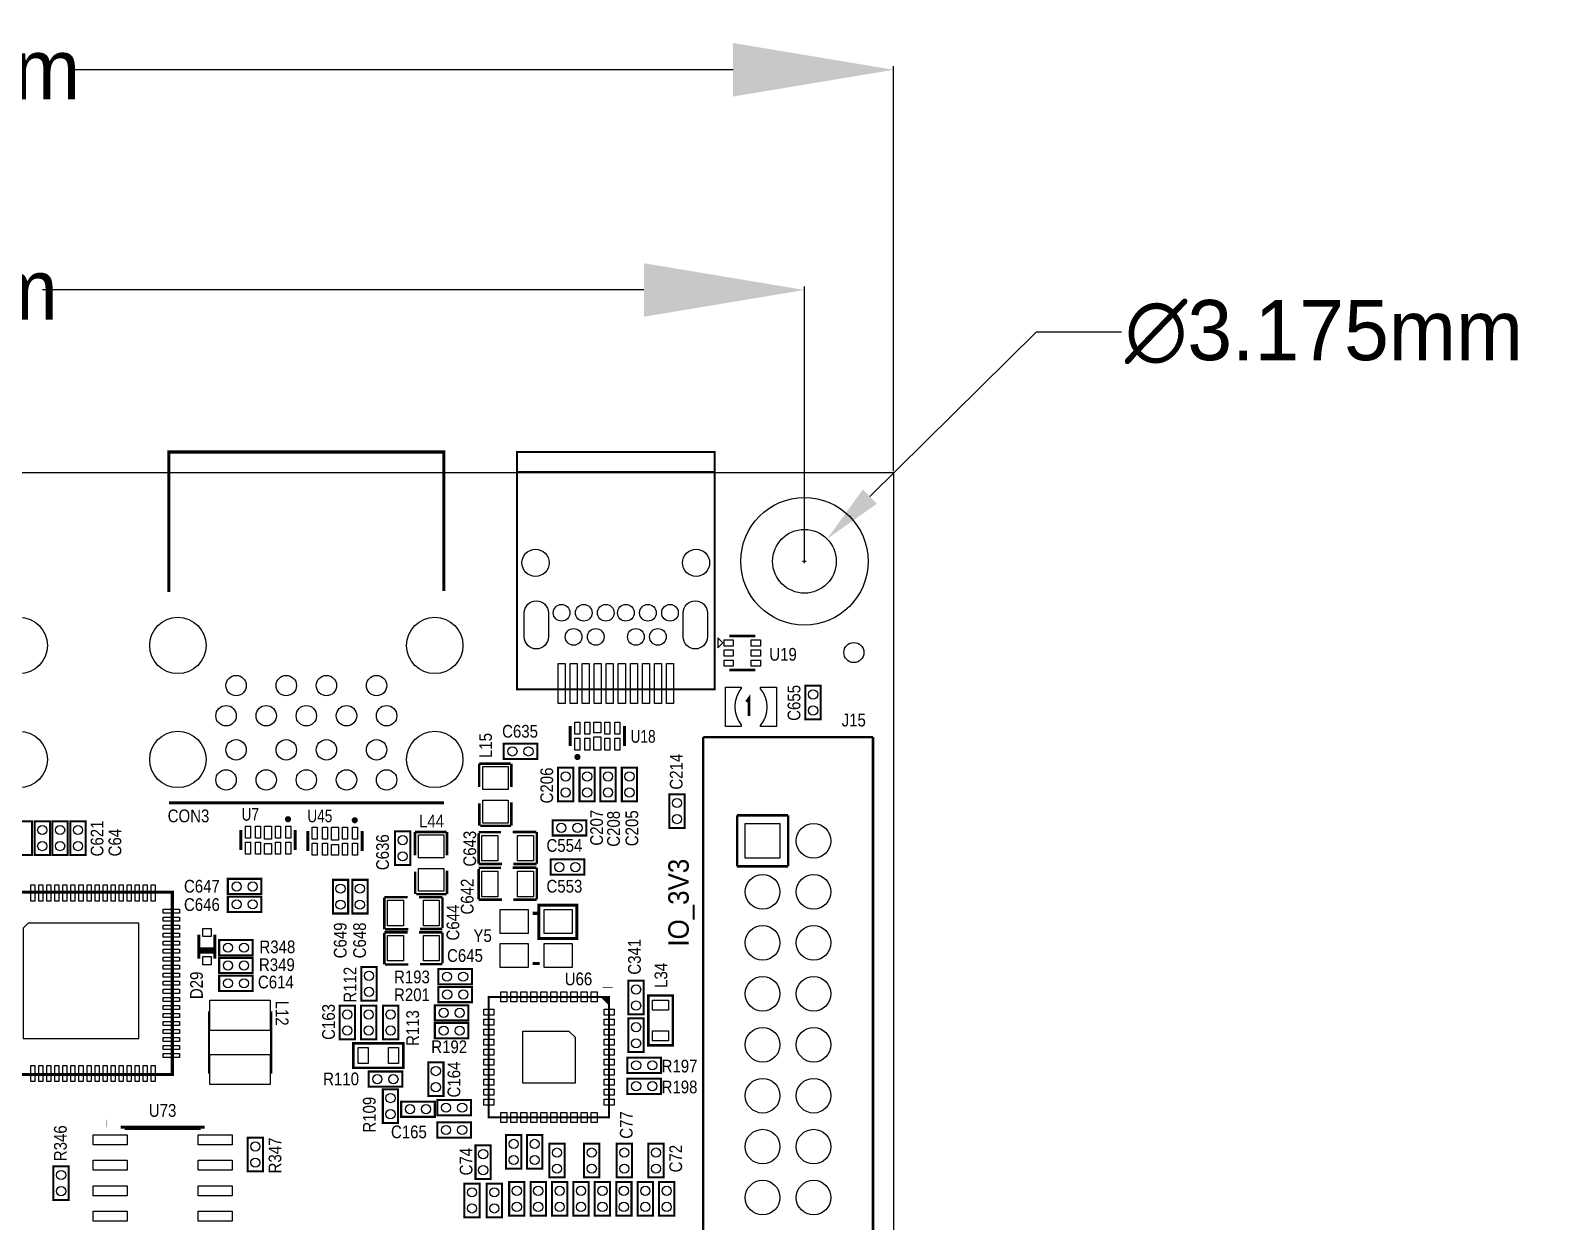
# Model space of a CAD drawing. Extents: x -19 to 132, y -1 to 107.
# Drawn here: x 57 to 132.4, y 47.7 to 107 of the extents above; entities that cross this region are included whole.
import ezdxf
from ezdxf.enums import TextEntityAlignment as Align

# ---------------------------------------------------------------- set-up
doc = ezdxf.new("R2010")
doc.units = 0
doc.header["$MEASUREMENT"] = 0
doc.layers.get('0').update_dxf_attribs({"linetype": 'CONTINUOUS'})
doc.layers.get('Defpoints').update_dxf_attribs({"linetype": 'CONTINUOUS'})
for name, color, linetype in [('BG_OUTLINE', 130, 'CONTINUOUS'), ('BG_SILKSCREEN_TOP', 130, 'CONTINUOUS'), ('PG_SILKSCREEN_TOP', 4, 'CONTINUOUS'), ('PIN_TOP', 134, 'CONTINUOUS'), ('RD_SILKSCREEN_TOP', 130, 'CONTINUOUS')]:
    doc.layers.add(name, color=color, linetype=linetype)
doc.dimstyles.get("Standard").update_dxf_attribs({"dimtxt": 0.18, "dimasz": 0.18, "dimexe": 0.18, "dimexo": 0.0625, "dimgap": 0.09, "dimtad": 0, "dimtih": 1, "dimtoh": 1, "dimdec": 4, "dimzin": 0, "dimdsep": 46, "dimtxsty": 'STANDARD', "dimcen": 0.09, "dimadec": 0, "dimazin": 0, "dimtfac": 1, "dimtdec": 4, "dimtofl": 0, "dimtmove": 0, "dimatfit": 3, "dimfxl": 1, "dimtolj": 1, "dimtzin": 0, "dimarcsym": 0})

# ---------------------------------------------------------------- blocks, each defined once
blk = doc.blocks.new('*D8')
at = {"color": 0, "linetype": 'Continuous', "lineweight": -2, "transparency": 16777216}
for p, q in [((4.445, 80.631), (4.445, 94.272)), ((95.555, 80.631), (95.555, 94.272))]:
    blk.add_line(p, q, dxfattribs=at)
at = {"color": 0, "linetype": 'Continuous', "lineweight": -3, "transparency": 16777216}
for p, q in [((12.445, 94.092), (42.41, 94.092)), ((87.555, 94.092), (57.59, 94.092))]:
    blk.add_line(p, q, dxfattribs=at)
at = {"color": 0, "linetype": 'Continuous', "transparency": 16777216}
for points in [[(12.445, 95.426), (12.445, 92.759), (4.445, 94.092)], [(87.555, 95.426), (87.555, 92.759), (95.555, 94.092)]]:
    blk.add_solid(points, dxfattribs=at)
at = {"layer": 'Defpoints', "color": 0, "linetype": 'Continuous', "transparency": 16777216}
for p in [(95.555, 94.092), (4.445, 80.569), (95.555, 80.569)]:
    blk.add_point(p, dxfattribs=at)
at = {"color": 0, "linetype": 'Continuous', "transparency": 16777216, "insert": (50, 94.092), "char_height": 3, "attachment_point": 5}
blk.add_mtext('\\A1;91.11mm', dxfattribs=at)
blk = doc.blocks.new('*D11')
at = {"color": 0, "linetype": 'Continuous', "lineweight": -2, "transparency": 16777216}
for p, q in [((0, 85.063), (0, 105.246)), ((8, 105.066), (40.91, 105.066)), ((92, 105.066), (59.09, 105.066)), ((100, 85.063), (100, 105.246))]:
    blk.add_line(p, q, dxfattribs=at)
at = {"color": 0, "linetype": 'Continuous', "transparency": 16777216}
for points in [[(8, 106.4), (8, 103.733), (0, 105.066)], [(92, 106.4), (92, 103.733), (100, 105.066)]]:
    blk.add_solid(points, dxfattribs=at)
at = {"layer": 'Defpoints', "color": 0, "linetype": 'Continuous', "transparency": 16777216}
for p in [(100, 105.066), (0, 85), (100, 85)]:
    blk.add_point(p, dxfattribs=at)
at = {"color": 0, "linetype": 'Continuous', "transparency": 16777216, "insert": (50, 105.066), "char_height": 3, "attachment_point": 5}
blk.add_mtext('\\A1;100.00mm', dxfattribs=at)
blk = doc.blocks.new('*D13')
at = {"color": 0, "linetype": 'Continuous', "lineweight": -2, "transparency": 16777216}
for p, q in [((107.099, 91.994), (98.815, 83.796)), ((111.349, 91.994), (107.099, 91.994)), ((95.465, 80.569), (95.645, 80.569)), ((95.555, 80.479), (95.555, 80.659))]:
    blk.add_line(p, q, dxfattribs=at)
at = {"color": 0, "linetype": 'Continuous', "transparency": 16777216}
blk.add_solid([(98.464, 84.151), (99.167, 83.44), (96.683, 81.685)], dxfattribs=at)
at = {"layer": 'Defpoints', "color": 0, "linetype": 'Continuous', "transparency": 16777216}
for p in [(96.683, 81.685), (94.426, 79.452)]:
    blk.add_point(p, dxfattribs=at)
at = {"color": 0, "linetype": 'Continuous', "transparency": 16777216, "insert": (121.439, 91.994), "char_height": 3, "attachment_point": 5}
blk.add_mtext('\\A1;∅3.175mm', dxfattribs=at)

msp = doc.modelspace()

# ---------------------------------------------------------------- linework, layer by layer
at = {"linetype": 'Continuous'}
msp.add_circle((95.5548, 80.5688), 1.5875, dxfattribs=at)
at = {"layer": 'BG_OUTLINE'}
msp.add_lwpolyline([(0, 0), (0, 85.000008), (99.9998, 85.000008), (99.9998, 0)], close=True, dxfattribs=at)
at = {"layer": 'BG_SILKSCREEN_TOP'}
for points in [[(92.406724, 72.414638), (92.406724, 72.337168), (91.619324, 72.337168), (91.619324, 74.292968), (92.406724, 74.292968), (92.406724, 74.240898, 0.356579)], [(93.371924, 74.215498), (93.371924, 74.292968), (94.159324, 74.292968), (94.159324, 72.337168), (93.371924, 72.337168), (93.371924, 72.389238, 0.356579)]]:
    msp.add_lwpolyline(points, format="xyb", close=True, dxfattribs=at)
at = {"layer": 'BG_SILKSCREEN_TOP', "const_width": 0.127}
msp.add_lwpolyline([(92.787724, 72.85355), (92.787724, 73.74255), (92.660724, 73.56475)], dxfattribs=at)
at = {"layer": 'PG_SILKSCREEN_TOP'}
msp.add_lwpolyline([(77.589101, 79.083103, 0.150012, 0.150012, 0), (77.589101, 86.0171, 0.1524, 0.1524, 0), (63.888899, 86.0171, 0.150012, 0.150012, 0), (63.888899, 79.032303, 0.150012, 0.150012, 0)], format="xyseb", dxfattribs=at)
for points, const_width in [([(91.081809, 74.192613), (81.231791, 74.192613), (81.231791, 86.012604), (91.081809, 86.012604)], 0.1), ([(95.6056, 72.6948), (95.6056, 74.3712), (96.3676, 74.3712), (96.3676, 72.6948)], 0.1016), ([(80.5688, 71.4756), (82.2452, 71.4756), (82.2452, 70.7136), (80.5688, 70.7136)], 0.1016), ([(83.281596, 68.607991), (83.281596, 70.284391), (84.043596, 70.284391), (84.043596, 68.607991)], 0.1016), ([(84.348396, 68.607991), (84.348396, 70.284391), (85.110396, 70.284391), (85.110396, 68.607991)], 0.1016), ([(85.389796, 68.607991), (85.389796, 70.284391), (86.151796, 70.284391), (86.151796, 68.607991)], 0.1016), ([(86.456596, 68.607991), (86.456596, 70.284391), (87.218596, 70.284391), (87.218596, 68.607991)], 0.1016), ([(89.5858, 68.961), (89.5858, 67.2846), (88.8238, 67.2846), (88.8238, 68.961)], 0.1016), ([(57.0738, 67.6148), (57.0738, 65.9384), (56.3118, 65.9384), (56.3118, 67.6148)], 0.1016), ([(57.9628, 67.6148), (57.9628, 65.9384), (57.2008, 65.9384), (57.2008, 67.6148)], 0.1016), ([(58.8518, 67.6148), (58.8518, 65.9384), (58.0898, 65.9384), (58.0898, 67.6148)], 0.1016), ([(59.7408, 67.6148), (59.7408, 65.9384), (58.9788, 65.9384), (58.9788, 67.6148)], 0.1016), ([(75.9206, 67.1068), (75.9206, 65.4304), (75.1586, 65.4304), (75.1586, 67.1068)], 0.1016), ([(84.6836, 66.9036), (83.0072, 66.9036), (83.0072, 67.6656), (84.6836, 67.6656)], 0.1016), ([(84.582, 64.9478), (82.9056, 64.9478), (82.9056, 65.7098), (84.582, 65.7098)], 0.1016), ([(54.962196, 54.987596), (64.062204, 54.987596), (64.062204, 64.087604), (54.962196, 64.087604)], 0.150012), ([(66.8274, 64.7446), (68.5038, 64.7446), (68.5038, 63.9826), (66.8274, 63.9826)], 0.1016), ([(72.0598, 63.0174), (72.0598, 64.6938), (72.8218, 64.6938), (72.8218, 63.0174)], 0.1016), ([(73.025, 63.0174), (73.025, 64.6938), (73.787, 64.6938), (73.787, 63.0174)], 0.1016), ([(66.8274, 63.8556), (68.5038, 63.8556), (68.5038, 63.0936), (66.8274, 63.0936)], 0.1016), ([(84.094396, 61.775391), (82.316396, 61.775391), (82.316396, 63.426391), (84.221396, 63.426391), (84.221396, 61.775391)], 0.1524), ([(66.3956, 61.6966), (68.072, 61.6966), (68.072, 60.9346), (66.3956, 60.9346)], 0.1016), ([(68.072, 60.0456), (66.3956, 60.0456), (66.3956, 60.8076), (68.072, 60.8076)], 0.1016), ([(73.4822, 58.674), (73.4822, 60.3504), (74.2442, 60.3504), (74.2442, 58.674)], 0.1016), ([(66.3956, 59.9186), (68.072, 59.9186), (68.072, 59.1566), (66.3956, 59.1566)], 0.1016), ([(78.988996, 59.489391), (77.312596, 59.489391), (77.312596, 60.251391), (78.988996, 60.251391)], 0.1016), ([(87.548796, 59.667191), (87.548796, 57.990791), (86.786796, 57.990791), (86.786796, 59.667191)], 0.1016), ([(77.3176, 59.3598), (78.994, 59.3598), (78.994, 58.5978), (77.3176, 58.5978)], 0.1016), ([(79.824402, 58.857185), (79.824402, 52.857197), (85.82439, 52.857197), (85.82439, 58.857185)], 0.1), ([(87.777396, 58.930591), (87.777396, 56.441391), (88.996596, 56.441391), (88.996596, 58.930591)], 0.127), ([(73.157004, 58.422591), (73.157004, 56.746191), (72.395004, 56.746191), (72.395004, 58.422591)], 0.1016), ([(74.223804, 58.422591), (74.223804, 56.746191), (73.461804, 56.746191), (73.461804, 58.422591)], 0.1016), ([(74.554004, 56.746191), (74.554004, 58.422591), (75.316004, 58.422591), (75.316004, 56.746191)], 0.1016), ([(78.8162, 57.6834), (77.1398, 57.6834), (77.1398, 58.4454), (78.8162, 58.4454)], 0.1016), ([(78.8162, 56.7944), (77.1398, 56.7944), (77.1398, 57.5564), (78.8162, 57.5564)], 0.1016), ([(86.786796, 56.111191), (86.786796, 57.787591), (87.548796, 57.787591), (87.548796, 56.111191)], 0.1016), ([(73.080804, 55.323791), (75.570004, 55.323791), (75.570004, 56.542991), (73.080804, 56.542991)], 0.127), ([(88.412396, 55.069791), (86.735996, 55.069791), (86.735996, 55.831791), (88.412396, 55.831791)], 0.1016), ([(75.5142, 54.3814), (73.8378, 54.3814), (73.8378, 55.1434), (75.5142, 55.1434)], 0.1016), ([(77.5716, 55.6006), (77.5716, 53.9242), (76.8096, 53.9242), (76.8096, 55.6006)], 0.1016), ([(75.311, 54.2544), (75.311, 52.578), (74.549, 52.578), (74.549, 54.2544)], 0.1016), ([(88.412396, 54.028391), (86.735996, 54.028391), (86.735996, 54.790391), (88.412396, 54.790391)], 0.1016), ([(75.4634, 53.6448), (77.1398, 53.6448), (77.1398, 52.8828), (75.4634, 52.8828)], 0.1016), ([(78.938196, 52.961591), (77.261796, 52.961591), (77.261796, 53.723591), (78.938196, 53.723591)], 0.1016), ([(77.261796, 52.605991), (78.938196, 52.605991), (78.938196, 51.843991), (77.261796, 51.843991)], 0.1016), ([(67.818, 50.165), (67.818, 51.8414), (68.58, 51.8414), (68.58, 50.165)], 0.1016), ([(79.166796, 49.786591), (79.166796, 51.462991), (79.928796, 51.462991), (79.928796, 49.786591)], 0.1016), ([(80.690796, 50.294591), (80.690796, 51.970991), (81.452796, 51.970991), (81.452796, 50.294591)], 0.1016), ([(81.732196, 50.294591), (81.732196, 51.970991), (82.494196, 51.970991), (82.494196, 50.294591)], 0.1016), ([(82.849796, 49.862791), (82.849796, 51.539191), (83.611796, 51.539191), (83.611796, 49.862791)], 0.1016), ([(84.576996, 49.862791), (84.576996, 51.539191), (85.338996, 51.539191), (85.338996, 49.862791)], 0.1016), ([(86.202596, 49.862791), (86.202596, 51.539191), (86.964596, 51.539191), (86.964596, 49.862791)], 0.1016), ([(87.777396, 49.862791), (87.777396, 51.539191), (88.539396, 51.539191), (88.539396, 49.862791)], 0.1016), ([(58.9026, 50.419), (58.9026, 48.7426), (58.1406, 48.7426), (58.1406, 50.419)], 0.1016), ([(79.369996, 49.557991), (79.369996, 47.881591), (78.607996, 47.881591), (78.607996, 49.557991)], 0.1016), ([(80.487596, 49.557991), (80.487596, 47.881591), (79.725596, 47.881591), (79.725596, 49.557991)], 0.1016), ([(81.605196, 49.634191), (81.605196, 47.957791), (80.843196, 47.957791), (80.843196, 49.634191)], 0.1016), ([(82.671996, 49.634191), (82.671996, 47.957791), (81.909996, 47.957791), (81.909996, 49.634191)], 0.1016), ([(83.738796, 49.634191), (83.738796, 47.957791), (82.976796, 47.957791), (82.976796, 49.634191)], 0.1016), ([(84.805596, 49.634191), (84.805596, 47.957791), (84.043596, 47.957791), (84.043596, 49.634191)], 0.1016), ([(85.872396, 49.634191), (85.872396, 47.957791), (85.110396, 47.957791), (85.110396, 49.634191)], 0.1016), ([(86.939196, 49.634191), (86.939196, 47.957791), (86.177196, 47.957791), (86.177196, 49.634191)], 0.1016), ([(88.005996, 49.634191), (88.005996, 47.957791), (87.243996, 47.957791), (87.243996, 49.634191)], 0.1016), ([(89.072796, 49.634191), (89.072796, 47.957791), (88.310796, 47.957791), (88.310796, 49.634191)], 0.1016)]:
    msp.add_lwpolyline(points, close=True, dxfattribs=dict(at, const_width=const_width))
for points, const_width in [([(91.081809, 85.012606), (81.231791, 85.012606)], 0.1), ([(91.805989, 76.846709), (93.106011, 76.846709)], 0.127), ([(93.106011, 75.146891), (91.805989, 75.146891)], 0.127), ([(83.883805, 71.35909), (83.883805, 72.359291)], 0.1524), ([(86.590988, 72.359291), (86.590988, 71.35909)], 0.1524), ([(90.511909, 71.806791), (98.972091, 71.806791)], 0.127), ([(90.511909, 44.831991), (90.511909, 71.806791)], 0.127), ([(98.972091, 71.806791), (98.972091, 13.207009)], 0.127), ([(79.3496, 70.485), (80.9244, 70.485)], 0.127), ([(79.3496, 69.3166), (79.3496, 70.485)], 0.127), ([(80.9498, 70.485), (80.9498, 69.3166)], 0.127), ([(80.9498, 67.3862), (80.9498, 68.5546)], 0.127), ([(77.589101, 68.538598), (63.888899, 68.538598)], 0.1524), ([(79.3623, 68.5038), (79.3623, 67.3862)], 0.127), ([(92.202, 67.9069), (92.202, 65.3669)], 0.127), ([(94.742, 67.9069), (92.202, 67.9069)], 0.127), ([(94.742, 65.3669), (94.742, 67.9069)], 0.127), ([(67.480409, 66.174899), (67.480409, 67.175101)], 0.1524), ([(70.187591, 67.175101), (70.187591, 66.174899)], 0.1524), ([(70.807809, 66.124099), (70.807809, 67.124301)], 0.1524), ([(73.514991, 67.124301), (73.514991, 66.124099)], 0.1524), ([(76.1492, 67.0814), (77.724, 67.0814)], 0.127), ([(76.1492, 65.913), (76.1492, 67.0814)], 0.127), ([(77.7494, 67.0814), (77.7494, 65.913)], 0.127), ([(80.4418, 67.0687), (79.3242, 67.0687)], 0.127), ([(79.4131, 67.3862), (80.9371, 67.3862)], 0.127), ([(81.026, 67.0814), (82.1944, 67.0814)], 0.127), ([(82.2198, 67.0814), (82.2198, 65.5066)], 0.127), ([(79.3242, 67.0179), (79.3242, 65.4939)], 0.127), ([(76.1619, 65.1002), (76.1619, 63.9826)], 0.127), ([(77.7494, 63.9826), (77.7494, 65.151)], 0.127), ([(79.3242, 65.4812), (80.4926, 65.4812)], 0.127), ([(80.4418, 65.2907), (79.3242, 65.2907)], 0.127), ([(79.3242, 65.2399), (79.3242, 63.7159)], 0.127), ([(81.026, 65.3034), (82.1944, 65.3034)], 0.127), ([(82.2198, 65.4812), (81.0514, 65.4812)], 0.127), ([(82.2198, 65.3034), (82.2198, 63.7286)], 0.127), ([(92.202, 65.3669), (94.742, 65.3669)], 0.127), ([(74.6252, 63.8302), (75.7936, 63.8302)], 0.127), ([(74.6252, 62.23), (74.6252, 63.8048)], 0.127), ([(76.2127, 63.9826), (77.7367, 63.9826)], 0.127), ([(77.5208, 63.8302), (76.3524, 63.8302)], 0.127), ([(77.5208, 62.2935), (77.5208, 63.8175)], 0.127), ([(79.3242, 63.7032), (80.4926, 63.7032)], 0.127), ([(82.2198, 63.7032), (81.0514, 63.7032)], 0.127), ([(82.016422, 63.025325), (82.36237, 63.025325)], 0.1524), ([(65.38595, 60.766452), (65.38595, 61.966348)], 0.1524), ([(66.18605, 61.966348), (66.18605, 60.766452)], 0.1524), ([(74.6252, 62.0776), (75.7936, 62.0776)], 0.127), ([(74.6252, 60.4774), (74.6252, 62.0522)], 0.127), ([(75.819, 62.23), (74.6506, 62.23)], 0.127), ([(77.5208, 62.0776), (76.3524, 62.0776)], 0.127), ([(76.4032, 62.2427), (77.5208, 62.2427)], 0.127), ([(77.5208, 60.5409), (77.5208, 62.0649)], 0.127), ([(66.18605, 61.250576), (65.38595, 61.250576)], 0.1524), ([(66.18605, 61.098176), (65.38595, 61.098176)], 0.1524), ([(75.819, 60.4774), (74.6506, 60.4774)], 0.127), ([(76.4032, 60.4901), (77.5208, 60.4901)], 0.127), ([(82.36237, 60.525457), (82.016422, 60.525457)], 0.1524), ([(85.745396, 59.311591), (85.745396, 59.336991)], 0.499999), ([(85.719996, 58.828991), (85.821596, 58.727391), (85.821596, 58.651191), (85.796196, 58.625791), (85.618396, 58.803591), (85.618396, 58.854391), (85.516796, 58.854391), (85.491396, 58.828991), (85.796196, 58.524191)], 0.1), ([(65.8876, 58.1406), (65.8876, 55.0418)], 0.1), ([(68.9864, 58.1406), (68.9864, 55.0418)], 0.1), ([(60.7568, 52.5526), (60.7822, 52.5526)], 0.381), ([(61.5823, 52.2986), (61.5823, 52.3367), (65.5701, 52.3367), (65.5701, 52.2986)], 0.2032)]:
    msp.add_lwpolyline(points, dxfattribs=dict(at, const_width=const_width))
msp.add_lwpolyline([(91.4908, 76.5048), (91.2368, 76.7588), (91.2368, 76.2508)], close=True, dxfattribs=at)
at = {"layer": 'PG_SILKSCREEN_TOP', "const_width": 0.1524}
for points in [[(84.322996, 70.817791, 1), (84.170596, 70.817791, 1)], [(69.9008, 67.7164, 1), (69.7484, 67.7164, 1)], [(73.2282, 67.6656, 1), (73.0758, 67.6656, 1)]]:
    msp.add_lwpolyline(points, format="xyb", close=True, dxfattribs=at)
at = {"layer": 'PIN_TOP'}
for points in [[(81.596789, 76.80259), (81.596789, 78.002587, -1), (82.796786, 78.002587), (82.796786, 76.80259, -1)], [(89.516814, 76.80259), (89.516814, 78.002587, -1), (90.716811, 78.002587), (90.716811, 76.80259, -1)]]:
    msp.add_lwpolyline(points, format="xyb", close=True, dxfattribs=at)
for points in [[(91.552293, 76.649097), (92.009493, 76.649097), (92.009493, 76.344297), (91.552293, 76.344297)], [(92.902507, 76.649097), (93.359707, 76.649097), (93.359707, 76.344297), (92.902507, 76.344297)], [(83.631811, 75.482602), (83.631811, 73.482606), (83.281799, 73.482606), (83.281799, 75.482602)], [(84.23181, 75.482602), (84.23181, 73.482606), (83.881798, 73.482606), (83.881798, 75.482602)], [(84.831809, 75.482602), (84.831809, 73.482606), (84.481797, 73.482606), (84.481797, 75.482602)], [(85.431808, 75.482602), (85.431808, 73.482606), (85.081796, 73.482606), (85.081796, 75.482602)], [(86.031807, 75.482602), (86.031807, 73.482606), (85.681795, 73.482606), (85.681795, 75.482602)], [(86.631805, 75.482602), (86.631805, 73.482606), (86.281793, 73.482606), (86.281793, 75.482602)], [(87.231804, 75.482602), (87.231804, 73.482606), (86.881792, 73.482606), (86.881792, 75.482602)], [(87.831803, 75.482602), (87.831803, 73.482606), (87.481791, 73.482606), (87.481791, 75.482602)], [(88.431802, 75.482602), (88.431802, 73.482606), (88.08179, 73.482606), (88.08179, 75.482602)], [(89.031801, 75.482602), (89.031801, 73.482606), (88.681789, 73.482606), (88.681789, 75.482602)], [(91.552293, 76.1492), (92.009493, 76.1492), (92.009493, 75.8444), (91.552293, 75.8444)], [(91.552293, 75.649303), (92.009493, 75.649303), (92.009493, 75.344503), (91.552293, 75.344503)], [(92.902507, 76.1492), (93.359707, 76.1492), (93.359707, 75.8444), (92.902507, 75.8444)], [(92.902507, 75.649303), (93.359707, 75.649303), (93.359707, 75.344503), (92.902507, 75.344503)], [(84.11243, 71.961172), (84.11243, 72.559367), (84.362341, 72.559367), (84.362341, 71.961172)], [(84.612328, 71.961172), (84.612328, 72.559367), (84.862238, 72.559367), (84.862238, 71.961172)], [(85.065438, 72.023351), (85.065438, 72.55924), (85.409329, 72.55924), (85.409329, 72.023351)], [(85.612529, 71.961172), (85.612529, 72.559367), (85.862439, 72.559367), (85.862439, 71.961172)], [(86.112426, 71.961172), (86.112426, 72.559367), (86.362337, 72.559367), (86.362337, 71.961172)], [(84.11243, 71.158989), (84.11243, 71.757184), (84.362341, 71.757184), (84.362341, 71.158989)], [(84.612328, 71.158989), (84.612328, 71.757184), (84.862238, 71.757184), (84.862238, 71.158989)], [(85.065438, 71.159141), (85.065438, 71.820049), (85.409329, 71.820049), (85.409329, 71.159141)], [(85.612529, 71.158989), (85.612529, 71.757184), (85.862439, 71.757184), (85.862439, 71.158989)], [(86.112426, 71.158989), (86.112426, 71.757184), (86.362337, 71.757184), (86.362337, 71.158989)], [(80.7974, 69.2023), (79.5274, 69.2023), (79.5274, 70.3453), (80.7974, 70.3453)], [(80.7974, 67.5259), (79.5274, 67.5259), (79.5274, 68.6689), (80.7974, 68.6689)], [(67.958957, 67.375189), (67.958957, 66.776994), (67.709047, 66.776994), (67.709047, 67.375189)], [(68.458855, 67.375189), (68.458855, 66.776994), (68.208944, 66.776994), (68.208944, 67.375189)], [(69.005945, 67.375049), (69.005945, 66.714141), (68.662055, 66.714141), (68.662055, 67.375049)], [(69.459056, 67.375189), (69.459056, 66.776994), (69.209145, 66.776994), (69.209145, 67.375189)], [(69.958953, 67.375189), (69.958953, 66.776994), (69.709043, 66.776994), (69.709043, 67.375189)], [(71.286357, 67.324389), (71.286357, 66.726194), (71.036447, 66.726194), (71.036447, 67.324389)], [(71.786255, 67.324389), (71.786255, 66.726194), (71.536344, 66.726194), (71.536344, 67.324389)], [(72.333345, 67.324249), (72.333345, 66.663341), (71.989455, 66.663341), (71.989455, 67.324249)], [(72.786456, 67.324389), (72.786456, 66.726194), (72.536545, 66.726194), (72.536545, 67.324389)], [(73.286353, 67.324389), (73.286353, 66.726194), (73.036443, 66.726194), (73.036443, 67.324389)], [(92.6084, 67.5005), (94.3356, 67.5005), (94.3356, 65.7733), (92.6084, 65.7733)], [(67.958957, 66.573006), (67.958957, 65.974811), (67.709047, 65.974811), (67.709047, 66.573006)], [(68.458855, 66.573006), (68.458855, 65.974811), (68.208944, 65.974811), (68.208944, 66.573006)], [(69.005945, 66.51084), (69.005945, 65.974951), (68.662055, 65.974951), (68.662055, 66.51084)], [(69.459056, 66.573006), (69.459056, 65.974811), (69.209145, 65.974811), (69.209145, 66.573006)], [(69.958953, 66.573006), (69.958953, 65.974811), (69.709043, 65.974811), (69.709043, 66.573006)], [(71.286357, 66.522206), (71.286357, 65.924011), (71.036447, 65.924011), (71.036447, 66.522206)], [(71.786255, 66.522206), (71.786255, 65.924011), (71.536344, 65.924011), (71.536344, 66.522206)], [(72.333345, 66.46004), (72.333345, 65.924151), (71.989455, 65.924151), (71.989455, 66.46004)], [(72.786456, 66.522206), (72.786456, 65.924011), (72.536545, 65.924011), (72.536545, 66.522206)], [(73.286353, 66.522206), (73.286353, 65.924011), (73.036443, 65.924011), (73.036443, 66.522206)], [(77.597, 65.7987), (76.327, 65.7987), (76.327, 66.9417), (77.597, 66.9417)], [(79.4893, 65.6336), (79.4893, 66.9036), (80.2767, 66.9036), (80.2767, 65.6336)], [(81.2673, 65.6336), (81.2673, 66.9036), (82.0547, 66.9036), (82.0547, 65.6336)], [(77.597, 64.1223), (76.327, 64.1223), (76.327, 65.2653), (77.597, 65.2653)], [(79.4893, 63.8556), (79.4893, 65.1256), (80.2767, 65.1256), (80.2767, 63.8556)], [(81.2673, 63.8556), (81.2673, 65.1256), (82.0547, 65.1256), (82.0547, 63.8556)], [(57.012205, 63.637592), (57.012205, 64.43759), (57.212205, 64.43759), (57.212205, 63.637592)], [(57.412204, 63.637592), (57.412204, 64.43759), (57.612204, 64.43759), (57.612204, 63.637592)], [(57.812203, 63.637592), (57.812203, 64.43759), (58.012203, 64.43759), (58.012203, 63.637592)], [(58.212203, 63.637592), (58.212203, 64.43759), (58.412202, 64.43759), (58.412202, 63.637592)], [(58.612202, 63.637592), (58.612202, 64.43759), (58.812201, 64.43759), (58.812201, 63.637592)], [(59.012201, 63.637592), (59.012201, 64.43759), (59.212201, 64.43759), (59.212201, 63.637592)], [(59.4122, 63.637592), (59.4122, 64.43759), (59.6122, 64.43759), (59.6122, 63.637592)], [(59.812199, 63.637592), (59.812199, 64.43759), (60.012199, 64.43759), (60.012199, 63.637592)], [(60.212199, 63.637592), (60.212199, 64.43759), (60.412198, 64.43759), (60.412198, 63.637592)], [(60.612198, 63.637592), (60.612198, 64.43759), (60.812197, 64.43759), (60.812197, 63.637592)], [(61.012197, 63.637592), (61.012197, 64.43759), (61.212197, 64.43759), (61.212197, 63.637592)], [(61.412196, 63.637592), (61.412196, 64.43759), (61.612196, 64.43759), (61.612196, 63.637592)], [(61.812195, 63.637592), (61.812195, 64.43759), (62.012195, 64.43759), (62.012195, 63.637592)], [(62.212195, 63.637592), (62.212195, 64.43759), (62.412194, 64.43759), (62.412194, 63.637592)], [(62.612194, 63.637592), (62.612194, 64.43759), (62.812193, 64.43759), (62.812193, 63.637592)], [(63.012193, 63.637592), (63.012193, 64.43759), (63.212193, 64.43759), (63.212193, 63.637592)], [(75.5777, 63.6778), (75.5777, 62.4078), (74.7903, 62.4078), (74.7903, 63.6778)], [(77.3557, 63.6778), (77.3557, 62.4078), (76.5683, 62.4078), (76.5683, 63.6778)], [(64.41219, 63.037593), (63.612192, 63.037593), (63.612192, 63.237593), (64.41219, 63.237593)], [(64.41219, 62.637594), (63.612192, 62.637594), (63.612192, 62.837593), (64.41219, 62.837593)], [(81.787822, 63.222175), (81.787822, 62.028375), (80.390822, 62.028375), (80.390822, 63.222175)], [(83.98797, 63.222175), (83.98797, 62.028375), (82.59097, 62.028375), (82.59097, 63.222175)], [(56.637199, 62.287607), (56.637199, 56.787593), (62.387201, 56.787593), (62.387201, 62.537594), (56.887212, 62.537594)], [(64.41219, 62.237595), (63.612192, 62.237595), (63.612192, 62.437594), (64.41219, 62.437594)], [(64.41219, 61.837595), (63.612192, 61.837595), (63.612192, 62.037595), (64.41219, 62.037595)], [(65.9892, 61.863224), (65.5828, 61.863224), (65.5828, 62.269624), (65.9892, 62.269624)], [(75.5777, 61.9252), (75.5777, 60.6552), (74.7903, 60.6552), (74.7903, 61.9252)], [(77.3557, 61.9252), (77.3557, 60.6552), (76.5683, 60.6552), (76.5683, 61.9252)], [(64.41219, 61.437596), (63.612192, 61.437596), (63.612192, 61.637596), (64.41219, 61.637596)], [(64.41219, 61.037597), (63.612192, 61.037597), (63.612192, 61.237597), (64.41219, 61.237597)], [(81.787822, 61.522407), (81.787822, 60.328607), (80.390822, 60.328607), (80.390822, 61.522407)], [(83.98797, 61.522407), (83.98797, 60.328607), (82.59097, 60.328607), (82.59097, 61.522407)], [(64.41219, 60.637598), (63.612192, 60.637598), (63.612192, 60.837597), (64.41219, 60.837597)], [(64.41219, 60.237599), (63.612192, 60.237599), (63.612192, 60.437598), (64.41219, 60.437598)], [(65.9892, 60.463176), (65.5828, 60.463176), (65.5828, 60.869576), (65.9892, 60.869576)], [(64.41219, 59.837599), (63.612192, 59.837599), (63.612192, 60.037599), (64.41219, 60.037599)], [(64.41219, 59.4376), (63.612192, 59.4376), (63.612192, 59.6376), (64.41219, 59.6376)], [(64.41219, 59.037601), (63.612192, 59.037601), (63.612192, 59.237601), (64.41219, 59.237601)], [(64.41219, 58.637602), (63.612192, 58.637602), (63.612192, 58.837601), (64.41219, 58.837601)], [(80.424376, 58.607173), (80.424376, 59.107172), (80.724375, 59.107172), (80.724375, 58.607173)], [(80.924375, 58.607173), (80.924375, 59.107172), (81.224374, 59.107172), (81.224374, 58.607173)], [(81.424374, 58.607173), (81.424374, 59.107172), (81.724373, 59.107172), (81.724373, 58.607173)], [(81.924373, 58.607173), (81.924373, 59.107172), (82.224372, 59.107172), (82.224372, 58.607173)], [(82.424372, 58.607173), (82.424372, 59.107172), (82.724371, 59.107172), (82.724371, 58.607173)], [(82.924396, 58.607173), (82.924396, 59.107172), (83.224395, 59.107172), (83.224395, 58.607173)], [(83.424395, 58.607173), (83.424395, 59.107172), (83.724394, 59.107172), (83.724394, 58.607173)], [(83.924394, 58.607173), (83.924394, 59.107172), (84.224393, 59.107172), (84.224393, 58.607173)], [(84.424393, 58.607173), (84.424393, 59.107172), (84.724392, 59.107172), (84.724392, 58.607173)], [(84.924392, 58.607173), (84.924392, 59.107172), (85.224391, 59.107172), (85.224391, 58.607173)], [(64.41219, 58.237603), (63.612192, 58.237603), (63.612192, 58.437602), (64.41219, 58.437602)], [(65.937003, 58.691208), (68.936997, 58.691208), (68.936997, 57.191211), (65.937003, 57.191211)], [(79.574403, 58.257199), (80.074402, 58.257199), (80.074402, 57.957199), (79.574403, 57.957199)], [(85.574391, 58.257199), (86.07439, 58.257199), (86.07439, 57.957199), (85.574391, 57.957199)], [(88.786995, 58.197991), (87.986997, 58.197991), (87.986997, 58.69799), (88.786995, 58.69799)], [(64.41219, 57.837603), (63.612192, 57.837603), (63.612192, 58.037603), (64.41219, 58.037603)], [(64.41219, 57.437604), (63.612192, 57.437604), (63.612192, 57.637604), (64.41219, 57.637604)], [(79.574403, 57.7572), (80.074402, 57.7572), (80.074402, 57.4572), (79.574403, 57.4572)], [(85.574391, 57.7572), (86.07439, 57.7572), (86.07439, 57.4572), (85.574391, 57.4572)], [(64.41219, 57.037605), (63.612192, 57.037605), (63.612192, 57.237605), (64.41219, 57.237605)], [(64.41219, 56.637606), (63.612192, 56.637606), (63.612192, 56.837605), (64.41219, 56.837605)], [(79.574403, 57.257201), (80.074402, 57.257201), (80.074402, 56.957201), (79.574403, 56.957201)], [(79.574403, 56.757202), (80.074402, 56.757202), (80.074402, 56.457202), (79.574403, 56.457202)], [(84.124394, 56.857189), (84.124394, 54.557193), (81.524399, 54.557193), (81.524399, 57.157188), (83.824394, 57.157188)], [(85.574391, 57.257201), (86.07439, 57.257201), (86.07439, 56.957201), (85.574391, 56.957201)], [(85.574391, 56.757202), (86.07439, 56.757202), (86.07439, 56.457202), (85.574391, 56.457202)], [(88.786995, 56.673991), (87.986997, 56.673991), (87.986997, 57.17399), (88.786995, 57.17399)], [(64.41219, 56.237607), (63.612192, 56.237607), (63.612192, 56.437606), (64.41219, 56.437606)], [(64.41219, 55.837607), (63.612192, 55.837607), (63.612192, 56.037607), (64.41219, 56.037607)], [(65.937003, 55.991189), (68.936997, 55.991189), (68.936997, 54.491192), (65.937003, 54.491192)], [(73.813403, 56.33339), (73.813403, 55.533392), (73.313404, 55.533392), (73.313404, 56.33339)], [(75.337403, 56.33339), (75.337403, 55.533392), (74.837404, 55.533392), (74.837404, 56.33339)], [(79.574403, 56.257203), (80.074402, 56.257203), (80.074402, 55.957203), (79.574403, 55.957203)], [(85.574391, 56.257203), (86.07439, 56.257203), (86.07439, 55.957203), (85.574391, 55.957203)], [(57.012205, 54.63761), (57.012205, 55.437608), (57.212205, 55.437608), (57.212205, 54.63761)], [(57.412204, 54.63761), (57.412204, 55.437608), (57.612204, 55.437608), (57.612204, 54.63761)], [(57.812203, 54.63761), (57.812203, 55.437608), (58.012203, 55.437608), (58.012203, 54.63761)], [(58.212203, 54.63761), (58.212203, 55.437608), (58.412202, 55.437608), (58.412202, 54.63761)], [(58.612202, 54.63761), (58.612202, 55.437608), (58.812201, 55.437608), (58.812201, 54.63761)], [(59.012201, 54.63761), (59.012201, 55.437608), (59.212201, 55.437608), (59.212201, 54.63761)], [(59.4122, 54.63761), (59.4122, 55.437608), (59.6122, 55.437608), (59.6122, 54.63761)], [(59.812199, 54.63761), (59.812199, 55.437608), (60.012199, 55.437608), (60.012199, 54.63761)], [(60.212199, 54.63761), (60.212199, 55.437608), (60.412198, 55.437608), (60.412198, 54.63761)], [(60.612198, 54.63761), (60.612198, 55.437608), (60.812197, 55.437608), (60.812197, 54.63761)], [(61.012197, 54.63761), (61.012197, 55.437608), (61.212197, 55.437608), (61.212197, 54.63761)], [(61.412196, 54.63761), (61.412196, 55.437608), (61.612196, 55.437608), (61.612196, 54.63761)], [(61.812195, 54.63761), (61.812195, 55.437608), (62.012195, 55.437608), (62.012195, 54.63761)], [(62.212195, 54.63761), (62.212195, 55.437608), (62.412194, 55.437608), (62.412194, 54.63761)], [(62.612194, 54.63761), (62.612194, 55.437608), (62.812193, 55.437608), (62.812193, 54.63761)], [(63.012193, 54.63761), (63.012193, 55.437608), (63.212193, 55.437608), (63.212193, 54.63761)], [(79.574403, 55.757178), (80.074402, 55.757178), (80.074402, 55.457179), (79.574403, 55.457179)], [(79.574403, 55.257179), (80.074402, 55.257179), (80.074402, 54.95718), (79.574403, 54.95718)], [(85.574391, 55.757178), (86.07439, 55.757178), (86.07439, 55.457179), (85.574391, 55.457179)], [(85.574391, 55.257179), (86.07439, 55.257179), (86.07439, 54.95718), (85.574391, 54.95718)], [(79.574403, 54.75718), (80.074402, 54.75718), (80.074402, 54.457181), (79.574403, 54.457181)], [(85.574391, 54.75718), (86.07439, 54.75718), (86.07439, 54.457181), (85.574391, 54.457181)], [(79.574403, 54.257181), (80.074402, 54.257181), (80.074402, 53.957182), (79.574403, 53.957182)], [(79.574403, 53.757182), (80.074402, 53.757182), (80.074402, 53.457183), (79.574403, 53.457183)], [(85.574391, 54.257181), (86.07439, 54.257181), (86.07439, 53.957182), (85.574391, 53.957182)], [(85.574391, 53.757182), (86.07439, 53.757182), (86.07439, 53.457183), (85.574391, 53.457183)], [(80.424376, 52.607185), (80.424376, 53.107184), (80.724375, 53.107184), (80.724375, 52.607185)], [(80.924375, 52.607185), (80.924375, 53.107184), (81.224374, 53.107184), (81.224374, 52.607185)], [(81.424374, 52.607185), (81.424374, 53.107184), (81.724373, 53.107184), (81.724373, 52.607185)], [(81.924373, 52.607185), (81.924373, 53.107184), (82.224372, 53.107184), (82.224372, 52.607185)], [(82.424372, 52.607185), (82.424372, 53.107184), (82.724371, 53.107184), (82.724371, 52.607185)], [(82.924396, 52.607185), (82.924396, 53.107184), (83.224395, 53.107184), (83.224395, 52.607185)], [(83.424395, 52.607185), (83.424395, 53.107184), (83.724394, 53.107184), (83.724394, 52.607185)], [(83.924394, 52.607185), (83.924394, 53.107184), (84.224393, 53.107184), (84.224393, 52.607185)], [(84.424393, 52.607185), (84.424393, 53.107184), (84.724392, 53.107184), (84.724392, 52.607185)], [(84.924392, 52.607185), (84.924392, 53.107184), (85.224391, 53.107184), (85.224391, 52.607185)], [(61.809998, 51.489801), (60.110002, 51.489801), (60.110002, 51.989799), (61.809998, 51.989799)], [(67.042398, 51.489801), (65.342402, 51.489801), (65.342402, 51.989799), (67.042398, 51.989799)], [(61.809998, 50.2198), (60.110002, 50.2198), (60.110002, 50.7198), (61.809998, 50.7198)], [(67.042398, 50.2198), (65.342402, 50.2198), (65.342402, 50.7198), (67.042398, 50.7198)], [(61.809998, 48.949801), (60.110002, 48.949801), (60.110002, 49.449799), (61.809998, 49.449799)], [(67.042398, 48.949801), (65.342402, 48.949801), (65.342402, 49.449799), (67.042398, 49.449799)], [(61.809998, 47.6798), (60.110002, 47.6798), (60.110002, 48.179799), (61.809998, 48.179799)], [(67.042398, 47.6798), (65.342402, 47.6798), (65.342402, 48.179799), (67.042398, 48.179799)]]:
    msp.add_lwpolyline(points, close=True, dxfattribs=at)
for centre, radius in [((95.5548, 80.5688), 3.175), ((82.156808, 80.4926), 0.675005), ((90.156792, 80.4926), 0.675005), ((56.438013, 76.374904), 1.403998), ((64.338987, 76.374904), 1.403998), ((77.139013, 76.374904), 1.403998), ((83.456805, 78.002613), 0.414998), ((84.556803, 78.002613), 0.414998), ((85.656801, 78.002613), 0.414998), ((86.656799, 78.002613), 0.414998), ((87.756797, 78.002613), 0.414998), ((88.856795, 78.002613), 0.414998), ((84.056804, 76.80259), 0.414998), ((85.156802, 76.80259), 0.414998), ((87.156798, 76.80259), 0.414998), ((88.256796, 76.80259), 0.414998), ((98.0186, 76.0222), 0.499999), ((67.239007, 74.374908), 0.508), ((69.739002, 74.374908), 0.508), ((71.738998, 74.374908), 0.508), ((74.238993, 74.374908), 0.508), ((95.9866, 73.933812), 0.2286), ((66.739008, 72.874708), 0.508), ((68.739004, 72.874708), 0.508), ((70.739, 72.874708), 0.508), ((72.738996, 72.874708), 0.508), ((74.738992, 72.874708), 0.508), ((95.9866, 73.132188), 0.2286), ((56.438013, 70.694906), 1.403998), ((64.338987, 70.694906), 1.403998), ((67.239007, 71.174889), 0.508), ((69.739002, 71.174889), 0.508), ((71.738998, 71.174889), 0.508), ((74.238993, 71.174889), 0.508), ((77.139013, 70.694906), 1.403998), ((81.006188, 71.0946), 0.2286), ((81.807812, 71.0946), 0.2286), ((66.739008, 69.674689), 0.508), ((68.739004, 69.674689), 0.508), ((70.739, 69.674689), 0.508), ((72.738996, 69.674689), 0.508), ((74.738992, 69.674689), 0.508), ((83.662596, 69.847003), 0.2286), ((84.729396, 69.847003), 0.2286), ((85.770796, 69.847003), 0.2286), ((86.837596, 69.847003), 0.2286), ((83.662596, 69.045379), 0.2286), ((84.729396, 69.045379), 0.2286), ((85.770796, 69.045379), 0.2286), ((86.837596, 69.045379), 0.2286), ((89.2048, 68.523612), 0.2286), ((89.2048, 67.721988), 0.2286), ((57.5818, 67.177412), 0.2286), ((58.4708, 67.177412), 0.2286), ((59.3598, 67.177412), 0.2286), ((83.444588, 67.2846), 0.2286), ((84.246212, 67.2846), 0.2286), ((96.012, 66.6369), 0.8636), ((57.5818, 66.375788), 0.2286), ((58.4708, 66.375788), 0.2286), ((59.3598, 66.375788), 0.2286), ((75.5396, 66.669412), 0.2286), ((75.5396, 65.867788), 0.2286), ((83.342988, 65.3288), 0.2286), ((84.144612, 65.3288), 0.2286), ((93.472, 64.0969), 0.8636), ((96.012, 64.0969), 0.8636), ((67.264788, 64.3636), 0.2286), ((68.066412, 64.3636), 0.2286), ((72.4408, 64.256412), 0.2286), ((73.406, 64.256412), 0.2286), ((67.264788, 63.4746), 0.2286), ((68.066412, 63.4746), 0.2286), ((72.4408, 63.454788), 0.2286), ((73.406, 63.454788), 0.2286), ((93.472, 61.5569), 0.8636), ((96.012, 61.5569), 0.8636), ((66.832988, 61.3156), 0.2286), ((67.634612, 61.3156), 0.2286), ((66.832988, 60.4266), 0.2286), ((67.634612, 60.4266), 0.2286), ((66.832988, 59.5376), 0.2286), ((67.634612, 59.5376), 0.2286), ((73.8632, 59.913012), 0.2286), ((77.749984, 59.870391), 0.2286), ((78.551608, 59.870391), 0.2286), ((93.472, 59.0169), 0.8636), ((96.012, 59.0169), 0.8636), ((73.8632, 59.111388), 0.2286), ((77.754988, 58.9788), 0.2286), ((78.556612, 58.9788), 0.2286), ((87.167796, 59.229803), 0.2286), ((72.776004, 57.985203), 0.2286), ((73.842804, 57.985203), 0.2286), ((74.935004, 57.985203), 0.2286), ((77.577188, 58.0644), 0.2286), ((78.378812, 58.0644), 0.2286), ((87.167796, 58.428179), 0.2286), ((72.776004, 57.183579), 0.2286), ((73.842804, 57.183579), 0.2286), ((74.935004, 57.183579), 0.2286), ((77.577188, 57.1754), 0.2286), ((78.378812, 57.1754), 0.2286), ((87.167796, 57.350203), 0.2286), ((93.472, 56.4769), 0.8636), ((96.012, 56.4769), 0.8636), ((87.167796, 56.548579), 0.2286), ((77.1906, 55.163212), 0.2286), ((87.173384, 55.450791), 0.2286), ((87.975008, 55.450791), 0.2286), ((74.275188, 54.7624), 0.2286), ((75.076812, 54.7624), 0.2286), ((77.1906, 54.361588), 0.2286), ((87.173384, 54.409391), 0.2286), ((87.975008, 54.409391), 0.2286), ((93.472, 53.9369), 0.8636), ((96.012, 53.9369), 0.8636), ((74.93, 53.817012), 0.2286), ((77.699184, 53.342591), 0.2286), ((78.500808, 53.342591), 0.2286), ((74.93, 53.015388), 0.2286), ((75.900788, 53.2638), 0.2286), ((76.702412, 53.2638), 0.2286), ((77.699184, 52.224991), 0.2286), ((78.500808, 52.224991), 0.2286), ((93.472, 51.3969), 0.8636), ((96.012, 51.3969), 0.8636), ((68.199, 51.404012), 0.2286), ((81.071796, 51.533603), 0.2286), ((82.113196, 51.533603), 0.2286), ((83.230796, 51.101803), 0.2286), ((84.957996, 51.101803), 0.2286), ((86.583596, 51.101803), 0.2286), ((88.158396, 51.101803), 0.2286), ((68.199, 50.602388), 0.2286), ((79.547796, 51.025603), 0.2286), ((81.071796, 50.731979), 0.2286), ((82.113196, 50.731979), 0.2286), ((83.230796, 50.300179), 0.2286), ((84.957996, 50.300179), 0.2286), ((86.583596, 50.300179), 0.2286), ((88.158396, 50.300179), 0.2286), ((58.5216, 49.981612), 0.2286), ((79.547796, 50.223979), 0.2286), ((58.5216, 49.179988), 0.2286), ((78.988996, 49.120603), 0.2286), ((80.106596, 49.120603), 0.2286), ((81.224196, 49.196803), 0.2286), ((82.290996, 49.196803), 0.2286), ((83.357796, 49.196803), 0.2286), ((84.424596, 49.196803), 0.2286), ((85.491396, 49.196803), 0.2286), ((86.558196, 49.196803), 0.2286), ((87.624996, 49.196803), 0.2286), ((88.691796, 49.196803), 0.2286), ((93.472, 48.8569), 0.8636), ((96.012, 48.8569), 0.8636), ((78.988996, 48.318979), 0.2286), ((80.106596, 48.318979), 0.2286), ((81.224196, 48.395179), 0.2286), ((82.290996, 48.395179), 0.2286), ((83.357796, 48.395179), 0.2286), ((84.424596, 48.395179), 0.2286), ((85.491396, 48.395179), 0.2286), ((86.558196, 48.395179), 0.2286), ((87.624996, 48.395179), 0.2286), ((88.691796, 48.395179), 0.2286)]:
    msp.add_circle(centre, radius, dxfattribs=at)

# ---------------------------------------------------------------- texts
at = {"layer": 'BG_SILKSCREEN_TOP', "width": 0.95}
msp.add_text('IO_3V3', height=1.016, rotation=90, dxfattribs=at).set_placement((89.789, 61.3664))
at = {"layer": 'RD_SILKSCREEN_TOP', "width": 0.88}
for s, p in [('U19', (94.488, 75.6158)), ('U73', (63.5762, 52.8828))]:
    msp.add_text(s, height=0.635, dxfattribs=at).set_placement(p, align=Align.CENTER)
for s, rotation, p in [('C655', 90, (95.3516, 72.6186)), ('L15', 90, (79.9846, 70.7644)), ('C214', 90, (89.4842, 69.1896)), ('C206', 90, (83.0326, 68.5038)), ('C207', 90, (85.516796, 66.398191)), ('C208', 90, (86.36, 66.3448)), ('C205', 90, (87.2744, 66.3702)), ('C621', 90, (60.6298, 65.8622)), ('C64', 90, (61.5188, 65.8622)), ('C636', 90, (74.8538, 65.1764)), ('C643', 90, (79.1972, 65.3542)), ('C642', 90, (79.0702, 62.9666)), ('C644', 90, (78.359, 61.6712)), ('C649', 90, (72.7456, 60.7822)), ('C648', 90, (73.7108, 60.7822)), ('C341', 90, (87.4014, 59.9694)), ('L34', 90, (88.7222, 59.309)), ('D29', 90, (65.5828, 58.7502)), ('R112', 90, (73.2282, 58.5724)), ('L12', 270, (69.215, 58.674)), ('C163', 90, (72.1614, 56.7182)), ('R113', 90, (76.3524, 56.4134)), ('C164', 90, (78.4098, 53.848)), ('R109', 90, (74.1934, 52.0954)), ('C77', 90, (86.995, 51.7906)), ('R346', 90, (58.801, 50.673)), ('R347', 90, (69.4944, 50.0634)), ('C74', 90, (79.014396, 49.964391)), ('C72', 90, (89.4588, 50.1142))]:
    msp.add_text(s, height=0.635, rotation=rotation, dxfattribs=at).set_placement(p)
at = {"layer": 'RD_SILKSCREEN_TOP'}
for s, width, p in [('C635', 0.88, (80.4926, 71.7804)), ('J15', 0.88, (97.409, 72.3392)), ('U18', 0.8, (86.8934, 71.5264)), ('CON3', 0.88, (63.8302, 67.564)), ('U7', 0.8, (67.5132, 67.6402)), ('U45', 0.8, (70.7898, 67.564)), ('L44', 0.88, (76.3524, 67.31)), ('C554', 0.88, (82.7024, 66.0908)), ('C647', 0.88, (64.643, 64.0588)), ('C553', 0.88, (82.7024, 64.0588)), ('C646', 0.88, (64.643, 63.1444)), ('Y5', 0.88, (79.065196, 61.597591)), ('R348', 0.88, (68.4022, 61.0362)), ('C645', 0.88, (77.7494, 60.6044)), ('R349', 0.88, (68.3768, 60.1472)), ('C614', 0.88, (68.326, 59.2836)), ('R193', 0.88, (75.1078, 59.5376)), ('U66', 0.88, (83.611796, 59.438591)), ('R201', 0.88, (75.1078, 58.6486)), ('R192', 0.88, (76.962, 56.0578)), ('R110', 0.88, (71.5772, 54.4576)), ('R197', 0.88, (88.437796, 55.095191)), ('R198', 0.88, (88.437796, 54.053791)), ('C165', 0.88, (74.9554, 51.816))]:
    msp.add_text(s, height=0.635, dxfattribs=dict(at, width=width)).set_placement(p)

# ---------------------------------------------------------------- dimensions: what is measured, and where the dimension line sits
at = {"linetype": 'Continuous'}
for base, p1, p2, override, picture, middle in [((99.9998, 105.066494), (0, 85.000008), (99.9998, 85.000008), {"dimtxt": 3, "dimasz": 8, "dimdec": 2, "dimpost": 'mm'}, '*D11', (49.9999, 105.066494)), ((95.5548, 94.092346), (4.445, 80.5688), (95.5548, 80.5688), {"dimtxt": 3, "dimasz": 8, "dimdec": 2, "dimrnd": 0, "dimpost": 'mm', "dimlwd": -3}, '*D8', (49.9999, 94.092346))]:
    dim = msp.add_linear_dim(base=base, p1=p1, p2=p2, dimstyle='Standard', override=override, dxfattribs=at)
    dim.commit()
    dim.dimension.update_dxf_attribs({"geometry": picture, "text_midpoint": middle})
dim = msp.add_diameter_dim_2p(p1=(94.426464, 79.452102), p2=(96.683136, 81.685498), dimstyle='Standard', override={"dimtxt": 3, "dimasz": 3, "dimdec": 3, "dimpost": 'mm'}, dxfattribs=at)
dim.commit()
dim.dimension.update_dxf_attribs({"geometry": '*D13', "text_midpoint": (121.438682, 91.993608), "dimtype": 163})

doc.saveas('drawing.dxf')
